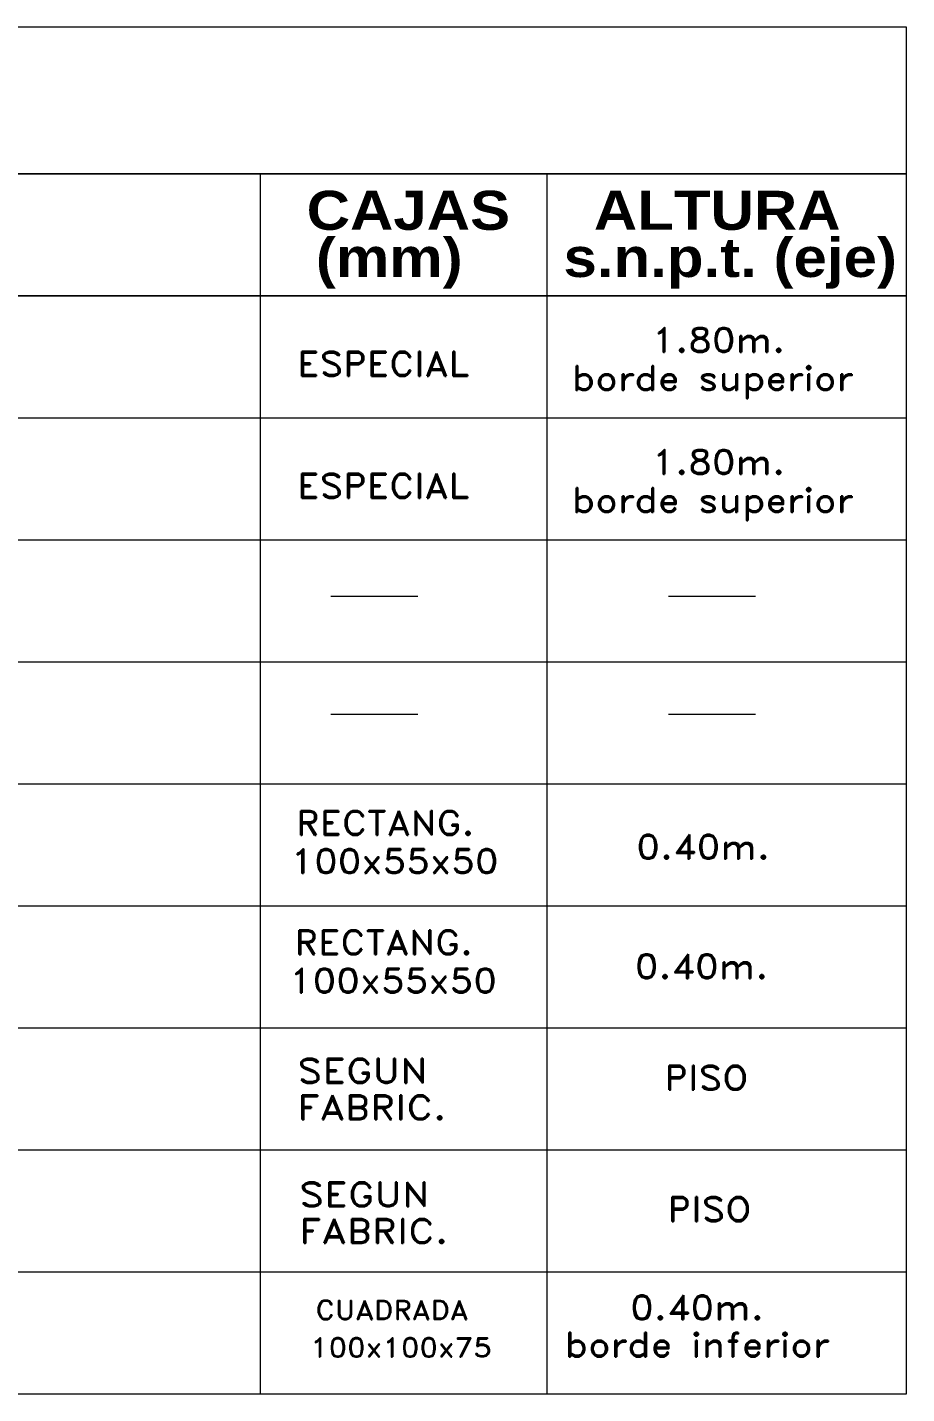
# Model space of a CAD drawing. Header units: inches. Extents: x -19 to 5698, y -728 to 92.
# Drawn here: x 314.58 to 321.38, y 49.78 to 60.36 of the extents above; entities that cross this region are included whole.
import ezdxf
from ezdxf.enums import TextEntityAlignment as Align

# ---------------------------------------------------------------- set-up
doc = ezdxf.new("R2010")
doc.units = ezdxf.units.IN
doc.header["$MEASUREMENT"] = 0
doc.layers.add('TEXT', color=7, linetype='Continuous', lineweight=13)
doc.styles.add('ROMAND', font='romand__.ttf', dxfattribs={"width": 1.2, "height": 0.1})
doc.styles.add('SANSSERIFBOLD', font='sasb____.pfb')

msp = doc.modelspace()

# ---------------------------------------------------------------- linework, layer by layer
at = {"layer": 'TEXT', "color": 4}
for p, q in [((316.3782, 59.2246), (316.3782, 51.6697)), ((318.5962, 59.2246), (318.5962, 51.6697)), ((299.5183, 57.3359), (321.3798, 57.3359)), ((299.5183, 56.3915), (321.3798, 56.3915)), ((316.9236, 55.9548), (317.5984, 55.9548)), ((316.9236, 55.9548), (317.5984, 55.9548)), ((319.5364, 55.9548), (320.2112, 55.9548)), ((319.5364, 55.9548), (320.2112, 55.9548)), ((299.5183, 55.4471), (321.3798, 55.4471)), ((316.9236, 55.042), (317.5984, 55.042)), ((316.9236, 55.042), (317.5984, 55.042)), ((319.5364, 55.042), (320.2112, 55.042)), ((319.5364, 55.042), (320.2112, 55.042)), ((299.5183, 54.5028), (321.3798, 54.5028)), ((299.5183, 53.5584), (321.3798, 53.5584)), ((316.3782, 53.5584), (316.3782, 49.781)), ((318.5962, 53.5584), (318.5962, 49.781)), ((299.5183, 52.6141), (321.3798, 52.6141)), ((299.5183, 51.6697), (321.3798, 51.6697)), ((299.5183, 50.7254), (321.3798, 50.7254)), ((299.5183, 49.781), (321.3798, 49.781))]:
    msp.add_line(p, q, dxfattribs=at)
for points in [[(299.5183, 59.2246), (321.3798, 59.2246), (321.3798, 60.3578), (299.5183, 60.3578)], [(299.5183, 58.2802), (321.3798, 58.2802), (321.3798, 59.2246), (299.5183, 59.2246)]]:
    msp.add_lwpolyline(points, close=True, dxfattribs=at)
for points in [[(321.3798, 51.6697), (321.3798, 58.2802), (299.5183, 58.2802), (299.5183, 51.6697)], [(321.3798, 49.781), (321.3798, 53.5584)]]:
    msp.add_lwpolyline(points, dxfattribs=at)

# ---------------------------------------------------------------- texts
at = {"layer": 'TEXT', "color": 4, "ltscale": 0.01}
for s, height, style, width, p in [('CAJAS ', 0.30219, 'SANSSERIFBOLD', 1.1, (316.7378, 58.7903)), ('ALTURA', 0.30219, 'SANSSERIFBOLD', 1.1, (318.9597, 58.7903)), ('(mm)', 0.30219, 'SANSSERIFBOLD', 1.1, (316.8094, 58.4252)), ('s.n.p.t. (eje)', 0.302194, 'SANSSERIFBOLD', 1.1, (318.7246, 58.4252)), ('1.80m.', 0.18887, 'ROMAND', 1.13, (319.4066, 57.8437)), ('ESPECIAL', 0.18887, 'ROMAND', 1.13, (316.6641, 57.6586)), ('borde superior', 0.188871, 'ROMAND', 1.13, (318.7883, 57.5479)), ('1.80m.', 0.18887, 'ROMAND', 1.13, (319.4066, 56.8993)), ('ESPECIAL', 0.18887, 'ROMAND', 1.13, (316.6641, 56.7143)), ('borde superior', 0.188871, 'ROMAND', 1.13, (318.7883, 56.6035)), ('RECTANG.', 0.18887, 'ROMAND', 1.13, (316.6551, 54.1051)), ('0.40m.', 0.18887, 'ROMAND', 1.13, (319.2884, 53.9201)), ('100x55x50', 0.18887, 'ROMAND', 1.13, (316.6126, 53.8093)), ('RECTANG.', 0.18887, 'ROMAND', 1.13, (316.6432, 53.1801)), ('0.40m.', 0.18887, 'ROMAND', 1.13, (319.2765, 52.9951)), ('100x55x50', 0.18887, 'ROMAND', 1.13, (316.6007, 52.8843)), ('CUADRADA', 0.14813, 'ROMAND', 1.13, (316.8057, 50.355)), ('0.40m.', 0.18887, 'ROMAND', 1.13, (319.2411, 50.3545)), ('borde inferior', 0.188871, 'ROMAND', 1.13, (318.7325, 50.0666)), ('100x100x75', 0.14813, 'ROMAND', 1.13, (316.7641, 50.065))]:
    msp.add_text(s, height=height, dxfattribs=dict(at, style=style, width=width)).set_placement(p)
at = {"layer": 'TEXT', "color": 4, "ltscale": 0.01, "style": 'ROMAND', "width": 1.13}
for p in [(319.8303, 52.132), (319.8539, 51.1149)]:
    msp.add_text('PISO', height=0.18887, dxfattribs=at).set_placement(p, align=Align.CENTER)
at = {"layer": 'TEXT', "color": 4, "ltscale": 0.01, "char_height": 0.188871, "width": 1.76227, "attachment_point": 1, "line_spacing_factor": 0.9, "style": 'ROMAND'}
for insert in [(316.6649, 52.3746), (316.6789, 51.4177)]:
    msp.add_mtext('SEGUN FABRIC.', dxfattribs=dict(at, insert=insert))

doc.saveas('drawing.dxf')
